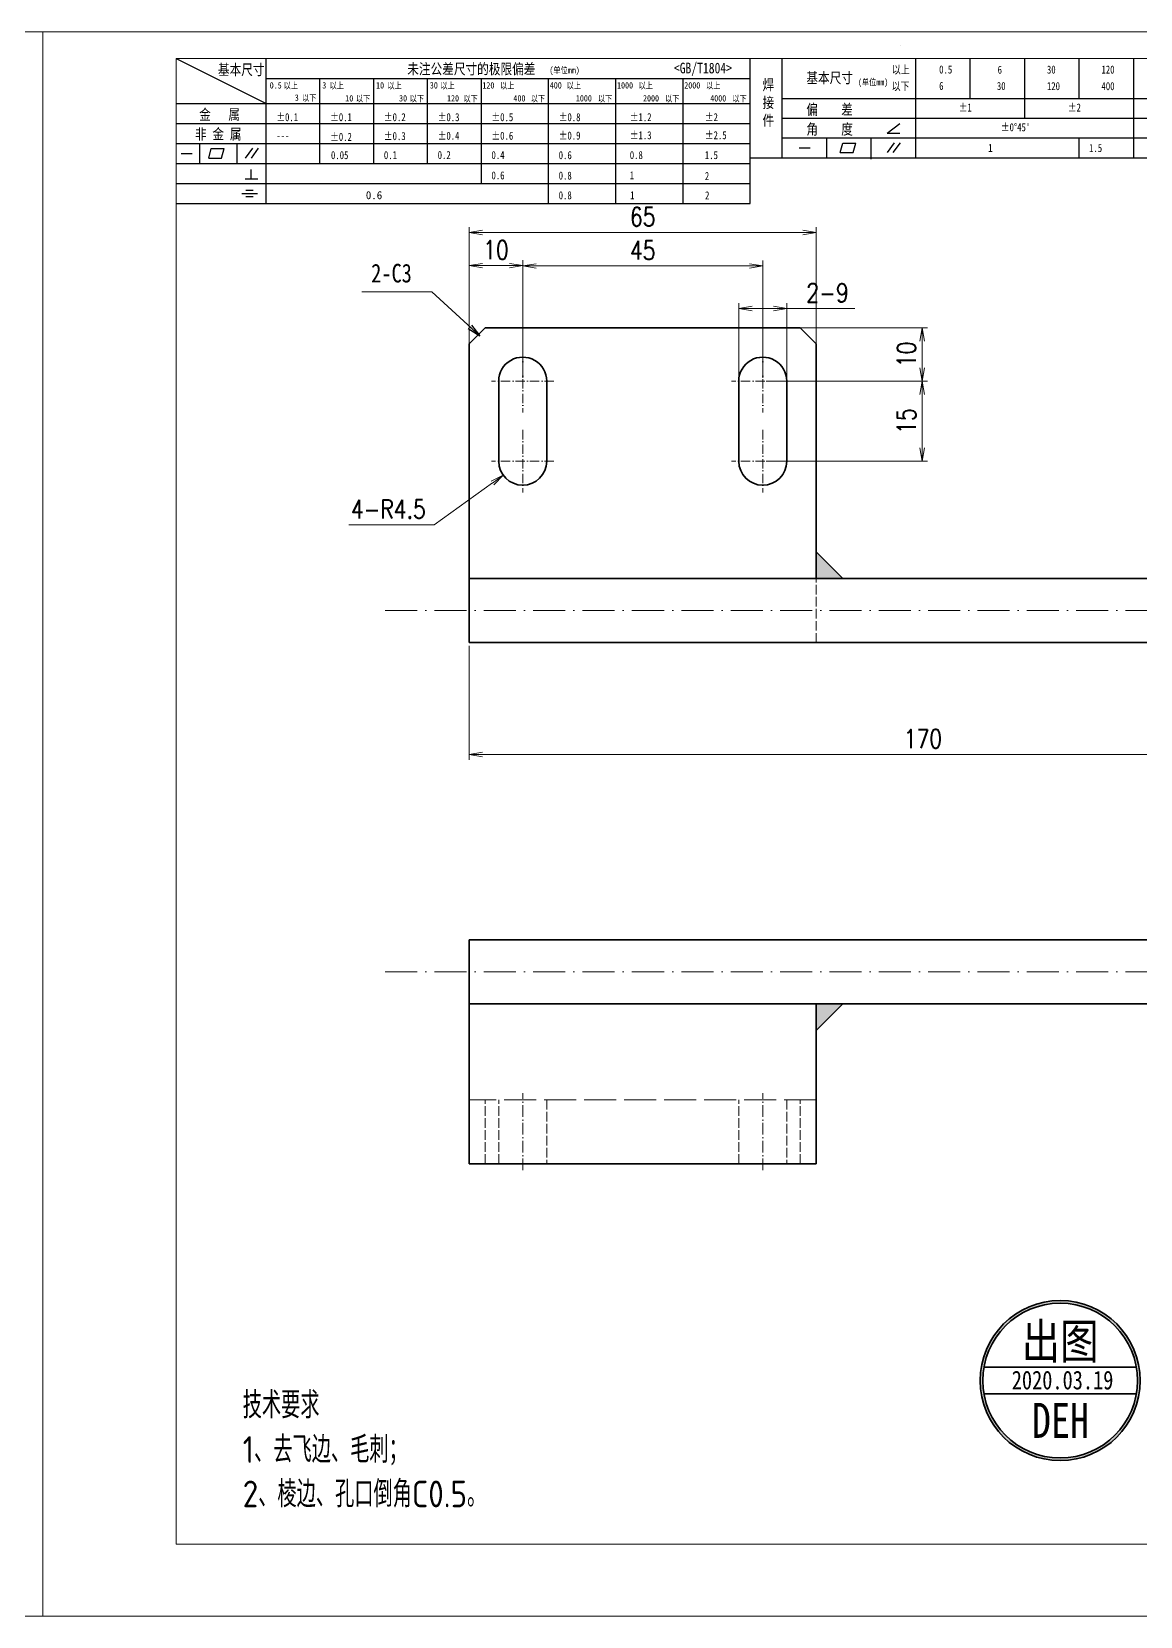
# Model space of a CAD drawing. Header units: millimetres. Extents: x -50019 to 104182, y -50696 to 36580.
# Drawn here: x -49579.5 to -49371.7, y 36073.1 to 36370.1 of the extents above; entities that cross this region are included whole.
import ezdxf
from ezdxf.enums import TextEntityAlignment as Align

# ---------------------------------------------------------------- set-up
doc = ezdxf.new("R2010")
doc.units = ezdxf.units.MM
doc.header["$LTSCALE"] = 0.5
doc.linetypes.add('DASHDOT', pattern=[18.5, 12, -3, 0.5, -3])
doc.linetypes.add('DASHED', pattern=[15, 12, -3])
for name, color, linetype, lineweight in [('DRAWING', 7, 'Continuous', 35), ('印章专用-出图', 1, 'Continuous', 80), ('图框', 7, 'Continuous', 18), ('标注线', 3, 'Continuous', 18), ('粗实线', 7, 'Continuous', 35), ('细实线', 3, 'Continuous', 18)]:
    doc.layers.add(name, color=color, linetype=linetype, lineweight=lineweight)
doc.layers.add('图\\M+19E79\\M+195B6\\M+18E9A', color=7, linetype='Continuous')
doc.layers.add('车型', color=7, linetype='Continuous')
doc.layers.add('打印', color=7, linetype='Continuous', lineweight=15, plot=False)
doc.layers.add('打印-禁用', color=7, linetype='Continuous', lineweight=15, plot=False)
doc.styles.add('DIM', font='romans.shx', dxfattribs={"width": 0.8, "bigfont": 'bigfont.shx'})
doc.styles.add('国标', font='simfang.ttf', dxfattribs={"width": 0.8})
doc.styles.add('机械长仿宋', font='gbenor.shx', dxfattribs={"height": 1, "bigfont": 'gbcbig.shx'})
doc.dimstyles.new('DEH 1-1', dxfattribs={"dimtxt": 3.5, "dimasz": 2.5, "dimexe": 1, "dimexo": 0.625, "dimgap": 1.2, "dimtad": 1, "dimtoh": 1, "dimdsep": 46, "dimtxsty": 'DIM', "dimblk": 'OPEN', "dimcen": 0, "dimclrd": 8, "dimclre": 8, "dimclrt": 2, "dimazin": 2, "dimtfac": 0.5, "dimtmove": 0, "dimatfit": 3, "dimldrblk": 'OPEN', "dimfxl": 0, "dimtolj": 2, "dimlwd": 18, "dimlwe": 18, "dimarcsym": 0})
doc.dimstyles.new('DEH 1-1$0', dxfattribs={"dimtxt": 3.5, "dimasz": 2.5, "dimexe": 1, "dimexo": 0.625, "dimgap": 1.2, "dimtad": 1, "dimzin": 9, "dimdsep": 46, "dimtxsty": 'DIM', "dimblk": 'OPEN', "dimcen": 0, "dimclrd": 8, "dimclre": 8, "dimclrt": 2, "dimazin": 2, "dimtfac": 0.5, "dimtmove": 0, "dimatfit": 3, "dimldrblk": 'OPEN', "dimfxl": 0, "dimtolj": 2, "dimlwd": 18, "dimlwe": 18, "dimarcsym": 0})
doc.dimstyles.new('DEH 1-1$4', dxfattribs={"dimtxt": 3.5, "dimasz": 2.5, "dimexe": 1, "dimexo": 0.625, "dimgap": 1.2, "dimtad": 1, "dimtoh": 1, "dimdsep": 46, "dimtxsty": 'DIM', "dimblk": 'OPEN', "dimcen": 0, "dimclrd": 8, "dimclre": 8, "dimclrt": 2, "dimazin": 2, "dimtfac": 0.5, "dimtofl": 0, "dimtmove": 0, "dimatfit": 3, "dimldrblk": 'OPEN', "dimfxl": 0, "dimtolj": 2, "dimlwd": 18, "dimlwe": 18, "dimarcsym": 0})

# ---------------------------------------------------------------- blocks, each defined once
blk = doc.blocks.new('GZDEH零件A3图框V01版')
at = {"layer": '图\\M+19E79\\M+195B6\\M+18E9A', "color": 9}
for p, q in [((2882.49, -1554.46), (2899.37, -1562.92)), ((2899.37, -1581.67), (2899.37, -1554.46)), ((2990.09, -1581.67), (2990.09, -1554.46)), ((2996.09, -1573.08), (2996.09, -1554.46)), ((3021.09, -1561.98), (3021.09, -1554.46)), ((3031.31, -1561.98), (3031.31, -1554.46)), ((3041.53, -1561.98), (3041.53, -1554.46)), ((3051.75, -1561.98), (3051.75, -1554.46)), ((3061.98, -1561.98), (3061.98, -1554.46)), ((2899.37, -1558.24), (2990.09, -1558.24)), ((2909.45, -1574.17), (2909.45, -1558.24)), ((2919.53, -1574.17), (2919.53, -1558.24)), ((2929.61, -1574.17), (2929.61, -1558.24)), ((2939.69, -1577.92), (2939.69, -1558.24)), ((2952.29, -1581.67), (2952.29, -1558.24)), ((2964.89, -1581.67), (2964.89, -1558.24)), ((2977.49, -1581.67), (2977.49, -1558.24)), ((2996.09, -1561.98), (3113.09, -1561.98)), ((3021.09, -1573.08), (3021.09, -1561.98)), ((3041.53, -1565.68), (3041.53, -1561.98)), ((3061.98, -1573.08), (3061.98, -1561.98)), ((2882.49, -1562.92), (2990.09, -1562.92)), ((2882.49, -1566.67), (2990.09, -1566.67)), ((2996.09, -1565.68), (3113.09, -1565.68)), ((3015.75, -1568.51), (3018.15, -1566.66)), ((2882.49, -1570.42), (2990.09, -1570.42)), ((2886.92, -1574.12), (2886.92, -1570.42)), ((2893.91, -1574.12), (2893.91, -1570.42)), ((2996.09, -1569.38), (3113.09, -1569.38)), ((3004.42, -1573.08), (3004.42, -1569.38)), ((3006.97, -1572.12), (3007.45, -1570.33)), ((3007.45, -1570.33), (3009.86, -1570.33)), ((3009.39, -1572.12), (3009.86, -1570.33)), ((3012.75, -1573.08), (3012.75, -1569.38)), ((3015.75, -1568.51), (3018.15, -1568.51)), ((3015.81, -1572.12), (3017.15, -1570.26)), ((3016.89, -1572.12), (3018.23, -1570.26)), ((3051.75, -1573.08), (3051.75, -1569.38)), ((2883.43, -1572.27), (2885.49, -1572.27)), ((2888.59, -1573.16), (2889.07, -1571.37)), ((2888.59, -1573.16), (2891, -1573.16)), ((2889.07, -1571.37), (2891.48, -1571.37)), ((2891, -1573.16), (2891.48, -1571.37)), ((2895.52, -1573.16), (2896.85, -1571.3)), ((2896.6, -1573.16), (2897.94, -1571.3)), ((2990.09, -1573.08), (3113.09, -1573.08)), ((2999.26, -1571.23), (3001.32, -1571.23)), ((3006.97, -1572.12), (3009.39, -1572.12)), ((3012.75, -1573.33), (3012.75, -1573.08)), ((2882.49, -1574.17), (2990.09, -1574.17)), ((2895.42, -1577.05), (2897.81, -1577.05)), ((2896.58, -1577.05), (2896.58, -1575.28)), ((2882.49, -1577.92), (2990.09, -1577.92)), ((2894.79, -1579.77), (2897.77, -1579.77)), ((2895.57, -1579.17), (2896.92, -1579.17)), ((2882.49, -1581.67), (2990.09, -1581.67)), ((2895.57, -1580.37), (2896.93, -1580.37))]:
    blk.add_line(p, q, dxfattribs=at)
at = {"layer": '图框', "linetype": 'Continuous'}
for p, q in [((2882.49, -1554.46), (2882.49, -1832.96)), ((3272.49, -1554.46), (2882.49, -1554.46)), ((2882.49, -1832.96), (3272.49, -1832.96))]:
    blk.add_line(p, q, dxfattribs=at)
at = {"layer": '打印-禁用', "linetype": 'Continuous'}
for p, q in [((2857.49, -1549.46), (2857.49, -1846.46)), ((3277.49, -1549.46), (2857.49, -1549.46)), ((3277.49, -1846.46), (3277.49, -1549.46)), ((2857.49, -1846.46), (3277.49, -1846.46))]:
    blk.add_line(p, q, dxfattribs=at)
at = {"layer": '图\\M+19E79\\M+195B6\\M+18E9A', "color": 9, "style": '国标', "width": 0.8}
for s, height, p in [('基本尺寸', 2, (2890.33, -1557.58)), ('未注公差尺寸的极限偏差', 2, (2925.81, -1557.44)), ('<GB/T1804>', 2, (2975.78, -1557.27)), ('以上', 1.5, (3016.64, -1557.33)), ('0.5', 1.5, (3025.49, -1557.3)), ('6', 1.5, (3036.45, -1557.34)), ('30', 1.5, (3045.69, -1557.31)), ('120', 1.5, (3055.91, -1557.31)), ('30', 1.2, (2930.04, -1560.11)), ('基本尺寸', 2, (3000.6, -1559.1)), ('以下', 1.5, (3016.58, -1560.43)), ('6', 1.5, (3025.49, -1560.38)), ('30', 1.5, (3036.31, -1560.39)), ('120', 1.5, (3045.69, -1560.41)), ('400', 1.5, (3055.91, -1560.41)), ('金   属', 2, (2886.82, -1565.98)), ('±0.1', 1.5, (2901.27, -1566.23)), ('±0.1', 1.5, (2911.35, -1566.23)), ('±0.2', 1.5, (2921.43, -1566.23)), ('±0.3', 1.5, (2931.51, -1566.23)), ('±0.5', 1.5, (2941.59, -1566.23)), ('±0.8', 1.5, (2954.19, -1566.23)), ('±1.2', 1.5, (2967.51, -1566.23)), ('±2', 1.5, (2981.58, -1566.23)), ('偏    差', 2, (3000.6, -1565.04)), ('±1', 1.5, (3029.16, -1564.42)), ('±2', 1.5, (3049.61, -1564.42)), ('非 金 属', 2, (2886.02, -1569.65)), ('±0.3', 1.5, (2921.43, -1569.77)), ('±0.4', 1.5, (2931.51, -1569.71)), ('±0.6', 1.5, (2941.59, -1569.71)), ('±0.9', 1.5, (2954.19, -1569.68)), ('±1.3', 1.5, (2967.51, -1569.62)), ('±2.5', 1.5, (2981.58, -1569.61)), ('角    度', 2, (3000.6, -1568.74)), ("±0%%D45'", 1.5, (3037.06, -1568.12)), ('---', 1.5, (2901.27, -1569.65)), ('±0.2', 1.5, (2911.35, -1569.92)), ('1', 1.5, (3034.69, -1571.98)), ('1.5', 1.5, (3053.59, -1572.01)), ('0.1', 1.5, (2921.43, -1573.34)), ('0.2', 1.5, (2931.51, -1573.33)), ('0.4', 1.5, (2941.59, -1573.33)), ('0.6', 1.5, (2954.19, -1573.35)), ('0.8', 1.5, (2967.51, -1573.33)), ('1.5', 1.5, (2981.58, -1573.34)), ('0.6', 1.5, (2941.59, -1577.14)), ('0.8', 1.5, (2954.19, -1577.17)), ('1', 1.5, (2967.51, -1577.12)), ('2', 1.5, (2981.58, -1577.26)), ('0.8', 1.5, (2954.19, -1580.87)), ('1', 1.5, (2967.59, -1580.86)), ('2', 1.5, (2981.62, -1580.89))]:
    blk.add_text(s, height=height, dxfattribs=at).set_placement(p)
at = {"layer": '图\\M+19E79\\M+195B6\\M+18E9A', "color": 9, "lineweight": 15, "style": '国标', "width": 0.8}
for s, p in [('(单位mm)', (2952.44, -1557.27)), ('0.5', (2900.03, -1560.11)), ('以上', (2902.64, -1560.16)), ('3', (2909.88, -1560.11)), ('以上', (2911.25, -1560.16)), ('10', (2919.96, -1560.11)), ('以上', (2922.09, -1560.16)), ('以上', (2932.02, -1560.16)), ('120', (2939.88, -1560.11)), ('以上', (2943.21, -1560.16)), ('400', (2952.52, -1560.11)), ('以上', (2955.68, -1560.16)), ('1000', (2965.12, -1560.11)), ('以上', (2969.16, -1560.16)), ('2000', (2977.72, -1560.11)), ('以上', (2981.8, -1560.16)), ('(单位mm)', (3010.27, -1559.51)), ('3', (2904.73, -1562.41)), ('以下', (2906.1, -1562.46)), ('10', (2914.19, -1562.54)), ('以下', (2916.18, -1562.59)), ('30', (2924.27, -1562.54)), ('以下', (2926.26, -1562.59)), ('120', (2933.26, -1562.54)), ('以下', (2936.34, -1562.59)), ('400', (2945.7, -1562.54)), ('以下', (2948.94, -1562.59)), ('1000', (2957.41, -1562.54)), ('以下', (2961.54, -1562.59)), ('2000', (2969.99, -1562.54)), ('以下', (2974.14, -1562.59)), ('4000', (2982.59, -1562.54)), ('以下', (2986.74, -1562.59))]:
    blk.add_text(s, height=1.2, dxfattribs=at).set_placement(p)
at = {"layer": '图\\M+19E79\\M+195B6\\M+18E9A', "color": 9, "lineweight": 13, "style": '国标'}
blk.add_text('0.6', height=1.5, dxfattribs=at).set_placement((2918.05, -1580.85))
at = {"layer": '图\\M+19E79\\M+195B6\\M+18E9A', "color": 9, "insert": (2992.39, -1558.41), "char_height": 2, "width": 3.1877, "attachment_point": 1, "style": '国标'}
blk.add_mtext('焊\\P接\\P件', dxfattribs=at)
at = {"layer": '图\\M+19E79\\M+195B6\\M+18E9A', "color": 9, "insert": (2911.51, -1573.37), "char_height": 1.5, "attachment_point": 7, "style": '国标'}
blk.add_mtext_dynamic_manual_height_columns('0.05', width=5.1982, gutter_width=12.5, heights=[0], dxfattribs=at)
blk = doc.blocks.new('DEH A3')
at = {"layer": '图框'}
blk.add_blockref('GZDEH零件A3图框V01版', (-2857.49, 1846.46), dxfattribs=at)
blk = doc.blocks.new('WELDING_5')
at = {"layer": '粗实线'}
blk.add_hatch(color=256, dxfattribs=at).paths.add_polyline_path([(0, 5), (0, 0), (5, 0)])
for q in [(0, 5), (5, 0)]:
    blk.add_line((0, 0), q, dxfattribs=at)
blk.add_lwpolyline([(0, 5), (5, 0)], dxfattribs=at)
blk = doc.blocks.new('_Open')
at = {"color": 0, "linetype": 'ByBlock', "lineweight": -2}
for p, q in [((-1, 0.17), (0, 0)), ((-1, -0.17), (0, 0)), ((0, 0), (-1, 0))]:
    blk.add_line(p, q, dxfattribs=at)
blk = doc.blocks.new('*D51')
at = {"layer": 'Defpoints', "color": 0, "transparency": 16777216}
for p in [(-49497.48, 36326.24), (-49497.48, 36309.02), (-49487.48, 36304.59)]:
    blk.add_point(p, dxfattribs=at)
at = {"layer": '标注线', "color": 8, "lineweight": 18, "transparency": 16777216}
for p, q in [((-49497.48, 36309.65), (-49497.48, 36327.24)), ((-49489.98, 36326.24), (-49494.98, 36326.24)), ((-49487.48, 36305.22), (-49487.48, 36327.24))]:
    blk.add_line(p, q, dxfattribs=at)
at = {"layer": '标注线', "color": 8, "lineweight": 18, "transparency": 16777216, "xscale": 2.5, "yscale": 2.5, "zscale": 2.5, "rotation": 180}
blk.add_blockref('_Open', (-49497.48, 36326.24), dxfattribs=at)
at = {"layer": '标注线', "color": 8, "lineweight": 18, "transparency": 16777216, "xscale": 2.5, "yscale": 2.5, "zscale": 2.5}
blk.add_blockref('_Open', (-49487.48, 36326.24), dxfattribs=at)
at = {"layer": '标注线', "color": 2, "transparency": 16777216, "insert": (-49492.48, 36329.19), "char_height": 3.5, "attachment_point": 5, "style": 'DIM'}
blk.add_mtext('\\A2;10', dxfattribs=at)
blk = doc.blocks.new('*D52')
at = {"layer": 'Defpoints', "color": 0, "transparency": 16777216}
for p in [(-49442.48, 36326.18), (-49487.48, 36304.59), (-49442.48, 36304.59)]:
    blk.add_point(p, dxfattribs=at)
at = {"layer": '标注线', "color": 8, "lineweight": 18, "transparency": 16777216}
for p, q in [((-49487.48, 36305.22), (-49487.48, 36327.18)), ((-49484.98, 36326.18), (-49444.98, 36326.18)), ((-49442.48, 36305.22), (-49442.48, 36327.18))]:
    blk.add_line(p, q, dxfattribs=at)
at = {"layer": '标注线', "color": 8, "lineweight": 18, "transparency": 16777216, "xscale": 2.5, "yscale": 2.5, "zscale": 2.5, "rotation": 180}
blk.add_blockref('_Open', (-49487.48, 36326.18), dxfattribs=at)
at = {"layer": '标注线', "color": 8, "lineweight": 18, "transparency": 16777216, "xscale": 2.5, "yscale": 2.5, "zscale": 2.5}
blk.add_blockref('_Open', (-49442.48, 36326.18), dxfattribs=at)
at = {"layer": '标注线', "color": 2, "transparency": 16777216, "insert": (-49464.98, 36329.13), "char_height": 3.5, "attachment_point": 5, "style": 'DIM'}
blk.add_mtext('\\A2;45', dxfattribs=at)
blk = doc.blocks.new('*D53')
at = {"layer": 'Defpoints', "color": 0, "transparency": 16777216}
for p in [(-49432.48, 36332.46), (-49497.48, 36309.02), (-49432.48, 36309.02)]:
    blk.add_point(p, dxfattribs=at)
at = {"layer": '标注线', "color": 8, "lineweight": 18, "transparency": 16777216}
for p, q in [((-49497.48, 36309.65), (-49497.48, 36333.46)), ((-49494.98, 36332.46), (-49434.98, 36332.46)), ((-49432.48, 36309.65), (-49432.48, 36333.46))]:
    blk.add_line(p, q, dxfattribs=at)
at = {"layer": '标注线', "color": 8, "lineweight": 18, "transparency": 16777216, "xscale": 2.5, "yscale": 2.5, "zscale": 2.5, "rotation": 180}
blk.add_blockref('_Open', (-49497.48, 36332.46), dxfattribs=at)
at = {"layer": '标注线', "color": 8, "lineweight": 18, "transparency": 16777216, "xscale": 2.5, "yscale": 2.5, "zscale": 2.5}
blk.add_blockref('_Open', (-49432.48, 36332.46), dxfattribs=at)
at = {"layer": '标注线', "color": 2, "transparency": 16777216, "insert": (-49464.98, 36335.41), "char_height": 3.5, "attachment_point": 5, "style": 'DIM'}
blk.add_mtext('\\A2;65', dxfattribs=at)
blk = doc.blocks.new('*D54')
at = {"layer": 'Defpoints', "color": 0, "transparency": 16777216}
for p in [(-49437.98, 36318.21), (-49446.98, 36289.59), (-49437.98, 36289.59)]:
    blk.add_point(p, dxfattribs=at)
at = {"layer": '标注线', "color": 8, "lineweight": 18, "transparency": 16777216}
for p, q in [((-49446.98, 36290.22), (-49446.98, 36319.21)), ((-49444.48, 36318.21), (-49440.48, 36318.21)), ((-49437.98, 36290.22), (-49437.98, 36319.21)), ((-49437.98, 36318.21), (-49425.21, 36318.21))]:
    blk.add_line(p, q, dxfattribs=at)
at = {"layer": '标注线', "color": 8, "lineweight": 18, "transparency": 16777216, "xscale": 2.5, "yscale": 2.5, "zscale": 2.5, "rotation": 180}
blk.add_blockref('_Open', (-49446.98, 36318.21), dxfattribs=at)
at = {"layer": '标注线', "color": 8, "lineweight": 18, "transparency": 16777216, "xscale": 2.5, "yscale": 2.5, "zscale": 2.5}
blk.add_blockref('_Open', (-49437.98, 36318.21), dxfattribs=at)
at = {"layer": '标注线', "color": 2, "transparency": 16777216, "insert": (-49430.35, 36321.16), "char_height": 3.5, "attachment_point": 5, "style": 'DIM'}
blk.add_mtext('\\A2;{\\Fromans,bigfont|c134;2-}9', dxfattribs=at)
blk = doc.blocks.new('*D55')
at = {"layer": 'Defpoints', "color": 0, "transparency": 16777216}
for p in [(-49487.48, 36289.59), (-49491.13, 36286.96)]:
    blk.add_point(p, dxfattribs=at)
at = {"layer": '标注线', "color": 8, "lineweight": 18, "transparency": 16777216}
for p, q in [((-49504.07, 36277.67), (-49493.16, 36285.51)), ((-49520.07, 36277.67), (-49504.07, 36277.67))]:
    blk.add_line(p, q, dxfattribs=at)
at = {"layer": '标注线', "color": 8, "lineweight": 18, "transparency": 16777216, "xscale": 2.5, "yscale": 2.5, "zscale": 2.5, "rotation": 35.69295867490708}
blk.add_blockref('_Open', (-49491.13, 36286.96), dxfattribs=at)
at = {"layer": '标注线', "color": 2, "transparency": 16777216, "insert": (-49512.67, 36280.62), "char_height": 3.5, "attachment_point": 5, "style": 'DIM'}
blk.add_mtext('\\A2;{\\Fromans,bigfont|c134;4-}R4.5', dxfattribs=at)
blk = doc.blocks.new('*D56')
at = {"layer": 'Defpoints', "color": 0, "transparency": 16777216}
for p in [(-49442.48, 36314.59), (-49412.6, 36314.59), (-49442.48, 36304.59)]:
    blk.add_point(p, dxfattribs=at)
at = {"layer": '标注线', "color": 8, "lineweight": 18, "transparency": 16777216}
for p, q in [((-49441.85, 36314.59), (-49411.6, 36314.59)), ((-49412.6, 36307.09), (-49412.6, 36312.09)), ((-49441.85, 36304.59), (-49411.6, 36304.59))]:
    blk.add_line(p, q, dxfattribs=at)
at = {"layer": '标注线', "color": 8, "lineweight": 18, "transparency": 16777216, "xscale": 2.5, "yscale": 2.5, "zscale": 2.5}
for p, rotation in [((-49412.6, 36314.59), 90), ((-49412.6, 36304.59), 270)]:
    blk.add_blockref('_Open', p, dxfattribs=dict(at, rotation=rotation))
at = {"layer": '标注线', "color": 2, "transparency": 16777216, "insert": (-49415.55, 36309.59), "char_height": 3.5, "attachment_point": 5, "rotation": 90, "style": 'DIM'}
blk.add_mtext('\\A2;10', dxfattribs=at)
blk = doc.blocks.new('*D57')
at = {"layer": 'Defpoints', "color": 0, "transparency": 16777216}
for p in [(-49442.48, 36304.59), (-49442.48, 36289.59), (-49412.6, 36289.59)]:
    blk.add_point(p, dxfattribs=at)
at = {"layer": '标注线', "color": 8, "lineweight": 18, "transparency": 16777216}
for p, q in [((-49441.85, 36304.59), (-49411.6, 36304.59)), ((-49412.6, 36302.09), (-49412.6, 36292.09)), ((-49441.85, 36289.59), (-49411.6, 36289.59))]:
    blk.add_line(p, q, dxfattribs=at)
at = {"layer": '标注线', "color": 8, "lineweight": 18, "transparency": 16777216, "xscale": 2.5, "yscale": 2.5, "zscale": 2.5}
for p, rotation in [((-49412.6, 36304.59), 90), ((-49412.6, 36289.59), 270)]:
    blk.add_blockref('_Open', p, dxfattribs=dict(at, rotation=rotation))
at = {"layer": '标注线', "color": 2, "transparency": 16777216, "insert": (-49415.55, 36297.09), "char_height": 3.5, "attachment_point": 5, "rotation": 90, "style": 'DIM'}
blk.add_mtext('\\A2;15', dxfattribs=at)
blk = doc.blocks.new('*D58')
at = {"layer": 'Defpoints', "color": 0, "transparency": 16777216}
for p in [(-49327.48, 36261.59), (-49497.48, 36255.59), (-49497.48, 36234.62)]:
    blk.add_point(p, dxfattribs=at)
at = {"layer": '标注线', "color": 8, "lineweight": 18, "transparency": 16777216}
for p, q in [((-49327.48, 36260.97), (-49327.48, 36233.62)), ((-49497.48, 36254.97), (-49497.48, 36233.62)), ((-49329.98, 36234.62), (-49494.98, 36234.62))]:
    blk.add_line(p, q, dxfattribs=at)
at = {"layer": '标注线', "color": 8, "lineweight": 18, "transparency": 16777216, "xscale": 2.5, "yscale": 2.5, "zscale": 2.5, "rotation": 180}
blk.add_blockref('_Open', (-49497.48, 36234.62), dxfattribs=at)
at = {"layer": '标注线', "color": 8, "lineweight": 18, "transparency": 16777216, "xscale": 2.5, "yscale": 2.5, "zscale": 2.5}
blk.add_blockref('_Open', (-49327.48, 36234.62), dxfattribs=at)
at = {"layer": '标注线', "color": 2, "transparency": 16777216, "insert": (-49412.48, 36237.57), "char_height": 3.5, "attachment_point": 5, "style": 'DIM'}
blk.add_mtext('\\A2;170', dxfattribs=at)
blk = doc.blocks.new('*D61')
at = {"layer": 'Defpoints', "color": 0, "transparency": 16777216}
for p in [(-49497.48, 36255.59), (-49339.82, 36255.59), (-49317.93, 36251.73), (-49336.44, 36244.97), (-49282.55, 36238.85)]:
    blk.add_point(p, dxfattribs=at)
at = {"layer": '标注线', "color": 8, "lineweight": 18, "transparency": 16777216}
blk.add_arc((-49328.54, 36255.59), 13.24, 190.8327, 329.1673, dxfattribs=at)
at = {"layer": '标注线', "color": 8, "lineweight": 18, "transparency": 16777216, "xscale": 2.5, "yscale": 2.5, "zscale": 2.5}
for p, rotation in [((-49341.78, 36255.59), 95.41634934361338), ((-49316.09, 36251.06), 64.58361285652289)]:
    blk.add_blockref('_Open', p, dxfattribs=dict(at, rotation=rotation))
at = {"layer": '标注线', "color": 2, "transparency": 16777216, "insert": (-49330.32, 36245.45), "char_height": 3.5, "attachment_point": 5, "rotation": 350, "style": 'DIM'}
blk.add_mtext('\\A2;160°', dxfattribs=at)
blk = doc.blocks.new('出图章')
at = {"layer": '印章专用-出图'}
h = blk.add_hatch(color=256, dxfattribs=at)
h.paths.add_polyline_path([(15, 0, 1), (-15, 0, 1)])
h.paths.add_polyline_path([(14.5, 0, 1), (-14.5, 0, 1)], flags=16)
h.paths.add_polyline_path([(-7.31, -12.35), (7.41, -12.35), (7.41, -2.73), (-7.31, -2.73)], flags=8)
at = {"layer": '印章专用-出图', "lineweight": 35}
for p, q in [((-14.28, 2.5), (14.28, 2.5)), ((-14.28, -2.5), (14.28, -2.5))]:
    blk.add_line(p, q, dxfattribs=at)
for radius in [15, 14.5]:
    blk.add_circle((0, 0), radius, dxfattribs=at)
at = {"layer": '印章专用-出图', "color": 4, "style": '国标', "width": 0.8}
blk.add_text('DEH', height=6.562, dxfattribs=at).set_placement((0.05, -10.74), align=Align.CENTER)
at = {"layer": '印章专用-出图', "color": 3, "style": '国标', "width": 0.8}
blk.add_attdef('出图', text='', height=6.6, dxfattribs=at).set_placement((0, 7.35), align=Align.MIDDLE_CENTER)
at = {"layer": '印章专用-出图', "color": 2, "style": '国标', "width": 0.8}
blk.add_attdef('XXXX.XX.XX', text='', height=3.5, dxfattribs=at).set_placement((0.45, 0.1), align=Align.MIDDLE_CENTER)
blk = doc.blocks.new('YZ-CT')
at = {"layer": '印章专用-出图'}
blk.add_blockref('出图章', (0.63, 0), dxfattribs=at).add_auto_attribs({'出图': '出图', 'XXXX.XX.XX': '2020.03.19'})

msp = doc.modelspace()

# ---------------------------------------------------------------- linework, layer by layer
at = {"color": 7, "lineweight": 35, "ltscale": 0.106066}
for p, q in [((-49494.479, 36314.59), (-49497.479, 36311.59)), ((-49435.479, 36314.59), (-49432.479, 36311.59))]:
    msp.add_line(p, q, dxfattribs=at)
at = {"color": 7, "lineweight": 35}
for p, q in [((-49435.479, 36314.59), (-49494.479, 36314.59)), ((-49497.479, 36311.59), (-49497.479, 36267.59)), ((-49432.479, 36311.59), (-49432.479, 36267.59)), ((-49497.479, 36267.59), (-49339.822, 36267.59)), ((-49497.479, 36255.59), (-49432.479, 36255.59)), ((-49497.479, 36255.59), (-49339.822, 36255.59)), ((-49497.479, 36199.913), (-49339.822, 36199.913)), ((-49497.479, 36187.913), (-49497.479, 36157.913)), ((-49497.479, 36187.913), (-49432.479, 36187.913)), ((-49432.479, 36187.913), (-49432.479, 36157.913)), ((-49432.479, 36187.913), (-49339.822, 36187.913)), ((-49432.479, 36157.913), (-49497.479, 36157.913))]:
    msp.add_line(p, q, dxfattribs=at)
at = {"color": 2, "linetype": 'DASHDOT', "lineweight": 13, "ltscale": 0.292499}
for p, q in [((-49487.479, 36310.44), (-49487.479, 36298.74)), ((-49442.479, 36310.44), (-49442.479, 36298.74)), ((-49487.479, 36295.44), (-49487.479, 36283.74)), ((-49442.479, 36295.44), (-49442.479, 36283.74))]:
    msp.add_line(p, q, dxfattribs=at)
at = {"color": 2, "linetype": 'DASHDOT', "lineweight": 13, "ltscale": 0.2925}
for p, q in [((-49481.629, 36304.59), (-49493.329, 36304.59)), ((-49436.629, 36304.59), (-49448.329, 36304.59)), ((-49481.629, 36289.59), (-49493.329, 36289.59)), ((-49436.629, 36289.59), (-49448.329, 36289.59))]:
    msp.add_line(p, q, dxfattribs=at)
at = {"color": 7, "lineweight": 35, "ltscale": 0.375}
for p, q in [((-49491.979, 36289.59), (-49491.979, 36304.59)), ((-49482.979, 36304.59), (-49482.979, 36289.59)), ((-49446.979, 36289.59), (-49446.979, 36304.59)), ((-49437.979, 36304.59), (-49437.979, 36289.59))]:
    msp.add_line(p, q, dxfattribs=at)
at = {"color": 1, "linetype": 'DASHED', "lineweight": 13}
for p, q in [((-49432.479, 36267.59), (-49497.479, 36267.59)), ((-49497.479, 36187.913), (-49432.479, 36187.913)), ((-49432.479, 36169.913), (-49497.479, 36169.913))]:
    msp.add_line(p, q, dxfattribs=at)
at = {"color": 1, "linetype": 'DASHED', "lineweight": 13, "ltscale": 0.3}
for p, q in [((-49497.479, 36267.59), (-49497.479, 36255.59)), ((-49432.479, 36255.59), (-49432.479, 36267.59)), ((-49494.479, 36157.913), (-49494.479, 36169.913)), ((-49491.979, 36157.913), (-49491.979, 36169.913)), ((-49482.979, 36169.913), (-49482.979, 36157.913)), ((-49446.979, 36157.913), (-49446.979, 36169.913)), ((-49437.979, 36169.913), (-49437.979, 36157.913)), ((-49435.479, 36157.913), (-49435.479, 36169.913))]:
    msp.add_line(p, q, dxfattribs=at)
at = {"color": 7, "lineweight": 35, "ltscale": 0.3}
msp.add_line((-49497.479, 36255.59), (-49497.479, 36267.59), dxfattribs=at)
at = {"color": 2, "linetype": 'DASHDOT', "lineweight": 13}
for p, q in [((-49513.244, 36261.59), (-49324.056, 36261.59)), ((-49513.244, 36193.913), (-49324.056, 36193.913))]:
    msp.add_line(p, q, dxfattribs=at)
at = {"color": 7, "lineweight": 35, "ltscale": 0.15}
for p, q in [((-49497.479, 36193.913), (-49497.479, 36199.913)), ((-49497.479, 36187.913), (-49497.479, 36193.913))]:
    msp.add_line(p, q, dxfattribs=at)
at = {"color": 2, "linetype": 'DASHDOT', "lineweight": 13, "ltscale": 0.360001}
for p, q in [((-49487.479, 36156.713), (-49487.479, 36171.113)), ((-49442.479, 36156.713), (-49442.479, 36171.113))]:
    msp.add_line(p, q, dxfattribs=at)
at = {"color": 7, "lineweight": 35}
for centre, start, end in [((-49487.479, 36304.59), 0, 180.00001), ((-49442.479, 36304.59), 0, 180.00001), ((-49487.479, 36289.59), 180.00001, 0), ((-49442.479, 36289.59), 180.00001, 0)]:
    msp.add_arc(centre, 4.5, start, end, dxfattribs=at)
at = {"layer": '打印'}
for points in [[(-49997.428, 36370.093), (-49577.428, 36370.093), (-49577.428, 36073.093), (-49997.428, 36073.093)], [(-49577.428, 36370.093), (-49157.428, 36370.093), (-49157.428, 36073.093), (-49577.428, 36073.093)]]:
    msp.add_lwpolyline(points, close=True, dxfattribs=at)
at = {"layer": '细实线', "ltscale": 2.48512e-05}
msp.add_line((-49416.592, 36367.534), (-49416.592, 36367.533), dxfattribs=at)

# ---------------------------------------------------------------- block references
at = {"layer": 'DRAWING'}
msp.add_blockref('WELDING_5', (-49432.479, 36267.59), dxfattribs=at)
at = {"layer": 'DRAWING', "rotation": 270}
msp.add_blockref('WELDING_5', (-49432.479, 36187.913), dxfattribs=at)
at = {"layer": '印章专用-出图'}
msp.add_blockref('YZ-CT', (-49387.378, 36117.274), dxfattribs=at)
at = {"layer": '图框'}
for p in [(-49997.428, 36073.093), (-49577.428, 36073.093)]:
    msp.add_blockref('DEH A3', p, dxfattribs=at)

# ---------------------------------------------------------------- texts
at = {"layer": '标注线', "color": 2, "insert": (-49539.95, 36093.475), "char_height": 5, "width": 114.82461, "attachment_point": 7, "style": '机械长仿宋'}
msp.add_mtext('\\A2;技术要求\\P1、去飞边、毛刺；\\P2、棱边、孔口倒角C0.5。', dxfattribs=at)
at = {"layer": '车型', "color": 3, "style": '国标', "width": 0.8}
msp.add_text('2-C3', height=3.5, dxfattribs=at).set_placement((-49512.062, 36323.088), align=Align.CENTER)

# ---------------------------------------------------------------- dimensions: what is measured, and where the dimension line sits
at = {"layer": '标注线'}
for base, p1, p2, picture, middle in [((-49432.479, 36332.46), (-49497.479, 36309.021), (-49432.479, 36309.021), '*D53', (-49464.979, 36332.46)), ((-49442.479, 36326.184), (-49487.479, 36304.59), (-49442.479, 36304.59), '*D52', (-49464.979, 36326.184)), ((-49497.479, 36234.615), (-49327.479, 36261.59), (-49497.479, 36255.59), '*D58', (-49412.479, 36234.615))]:
    dim = msp.add_linear_dim(base=base, p1=p1, p2=p2, dimstyle='DEH 1-1$0', override={"dimarcsym": 1}, dxfattribs=at)
    dim.commit()
    dim.dimension.update_dxf_attribs({"geometry": picture, "text_midpoint": middle, "dimtype": 160})
dim = msp.add_linear_dim(base=(-49497.479, 36326.237), p1=(-49487.479, 36304.59), p2=(-49497.479, 36309.021), dimstyle='DEH 1-1$0', override={"dimarcsym": 1}, dxfattribs=at)
dim.commit()
dim.dimension.update_dxf_attribs({"geometry": '*D51', "text_midpoint": (-49492.479, 36329.187)})
dim = msp.add_linear_dim(base=(-49437.979, 36318.21), p1=(-49446.979, 36289.59), p2=(-49437.979, 36289.59), text='{\\Fromans,bigfont|c134;2-}<>', dimstyle='DEH 1-1$0', override={"dimarcsym": 1}, dxfattribs=at)
dim.commit()
dim.dimension.update_dxf_attribs({"geometry": '*D54', "text_midpoint": (-49430.345, 36321.16)})
for base, p2, picture, middle in [((-49412.604, 36314.59), (-49442.479, 36314.59), '*D56', (-49415.554, 36309.59)), ((-49412.604, 36289.59), (-49442.479, 36289.59), '*D57', (-49415.554, 36297.09))]:
    dim = msp.add_linear_dim(base=base, p1=(-49442.479, 36304.59), p2=p2, angle=90, dimstyle='DEH 1-1$0', override={"dimarcsym": 1}, dxfattribs=at)
    dim.commit()
    dim.dimension.update_dxf_attribs({"geometry": picture, "text_midpoint": middle})
dim = msp.add_radius_dim(center=(-49487.479, 36289.59), mpoint=(-49491.133, 36286.965), text='{\\Fromans,bigfont|c134;4-}<>', dimstyle='DEH 1-1$4', override={"dimarcsym": 1}, dxfattribs=at)
dim.commit()
dim.dimension.update_dxf_attribs({"geometry": '*D55', "text_midpoint": (-49512.674, 36277.668), "dimtype": 164})
dim = msp.add_angular_dim_2l(base=(-49336.444, 36244.968), line1=((-49497.479, 36255.59), (-49339.822, 36255.59)), line2=((-49317.932, 36251.73), (-49282.546, 36238.851)), dimstyle='DEH 1-1', override={"dimarcsym": 1}, dxfattribs=at)
dim.commit()
dim.dimension.update_dxf_attribs({"geometry": '*D61', "text_midpoint": (-49330.324, 36245.454)})

# ---------------------------------------------------------------- leaders
msp.add_leader([(-49495.538, 36313.075), (-49504.475, 36321.307), (-49517.601, 36321.307)], dimstyle='DEH 1-1', override={"dimgap": 1.2, "dimtad": 1, "dimarcsym": 1}, dxfattribs=at)

doc.saveas('drawing.dxf')
